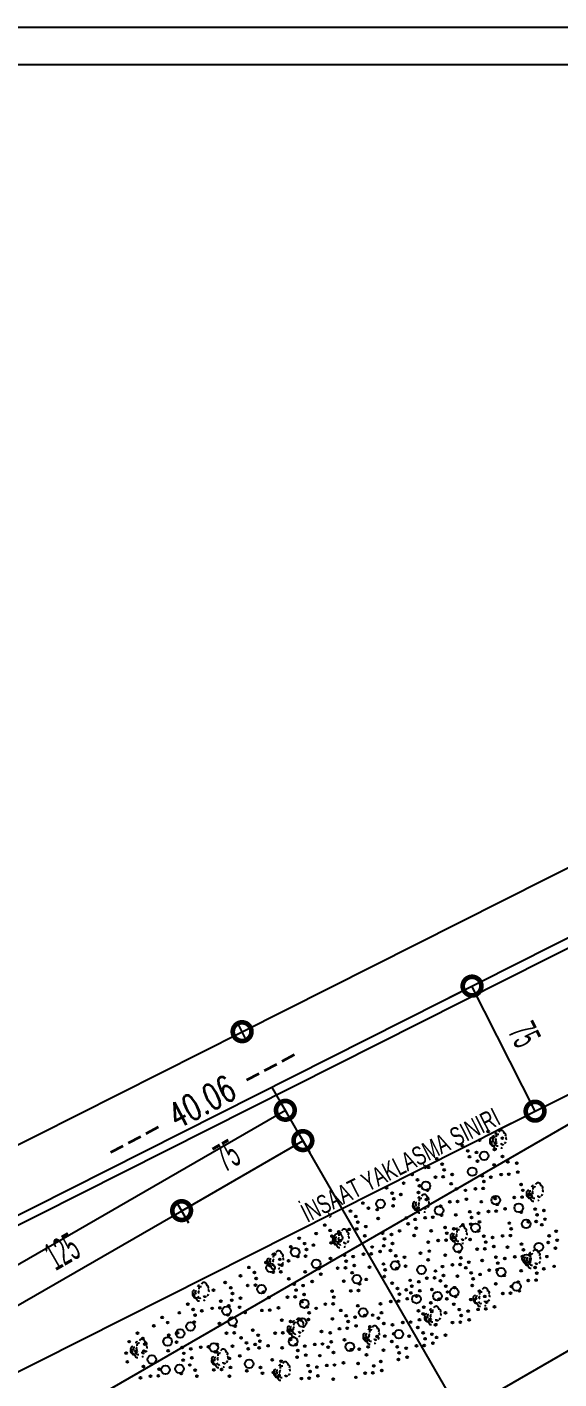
# Model space of a CAD drawing. Extents: x 3907.4 to 3911.57, y -3054.42 to -3053.7.
# Drawn here: x 3907.5196 to 3907.5765, y -3053.8443 to -3053.6995 of the extents above; entities that cross this region are included whole.
import ezdxf

# ---------------------------------------------------------------- set-up
doc = ezdxf.new("R2010")
doc.units = 0
doc.header["$LTSCALE"] = 2
doc.header["$MEASUREMENT"] = 0
doc.linetypes.add('ACAD_ISO03W100', pattern=[30, 12, -18])
doc.layers.get('0').update_dxf_attribs({"linetype": 'CONTINUOUS'})
for name, color, linetype in [('ARAZİ', 7, 'CONTINUOUS'), ('AĞAÇ', 9, 'CONTINUOUS'), ('OLÇÜ', 6, 'CONTINUOUS'), ('TERTUVAR', 2, 'CONTINUOUS'), ('TEXT', 11, 'CONTINUOUS'), ('YAKLASMA', 6, 'CONTINUOUS'), ('ÖLÇÜ İZİ', 9, 'CONTINUOUS')]:
    doc.layers.add(name, color=color, linetype=linetype)
doc.styles.add('KAPı-PEN', font='simplex.shx', dxfattribs={"width": 0.7, "height": 10})
doc.styles.add('MAHAL', font='stylu.ttf', dxfattribs={"width": 0.7, "height": 20})
doc.styles.add('ÖLÇÜ', font='stylu.ttf', dxfattribs={"width": 0.5})

msp = doc.modelspace()

# ---------------------------------------------------------------- linework, layer by layer
at = {"color": 0, "linetype": 'ByBlock', "const_width": 0.002}
for points in [[(3907.56734, -3053.80244, 1), (3907.56711, -3053.80199, 1)], [(3907.54237, -3053.80721, 1), (3907.54282, -3053.80698, 1)], [(3907.54282, -3053.80698, 1), (3907.54237, -3053.80721, 1)], [(3907.54701, -3053.81564, 1), (3907.54744, -3053.81539, 1)], [(3907.57386, -3053.81539, 1), (3907.57409, -3053.81583, 1)], [(3907.54889, -3053.81889, 1), (3907.54932, -3053.81864, 1)], [(3907.53633, -3053.82614, 1), (3907.5359, -3053.82639, 1)], [(3907.5359, -3053.82639, 1), (3907.53633, -3053.82614, 1)]]:
    msp.add_lwpolyline(points, format="xyb", close=True, dxfattribs=at)
at = {"layer": 'ARAZİ', "color": 7}
msp.add_line((3907.45769, -3053.85742), (3907.63657, -3053.76726), dxfattribs=at)
at = {"layer": 'ARAZİ'}
msp.add_line((3907.63618, -3053.76858), (3907.45908, -3053.85784), dxfattribs=at)
at = {"layer": 'AĞAÇ'}
for centre, radius in [((3907.56895, -3053.8178), 0.0001), ((3907.56618, -3053.8193), 0.0001), ((3907.56804, -3053.81871), 0.0001), ((3907.56953, -3053.81836), 0.0001), ((3907.56973, -3053.81899), 0.0001), ((3907.57047, -3053.81851), 0.0001), ((3907.56345, -3053.82072), 0.0001), ((3907.56676, -3053.81987), 0.0001), ((3907.56696, -3053.82049), 0.0001), ((3907.5677, -3053.82002), 0.0001), ((3907.56853, -3053.8204), 0.000464), ((3907.56964, -3053.81971), 0.0001), ((3907.57048, -3053.82046), 0.0001), ((3907.56255, -3053.82163), 0.0001), ((3907.56403, -3053.82128), 0.0001), ((3907.56423, -3053.82191), 0.0001), ((3907.56725, -3053.82209), 0.000464), ((3907.56782, -3053.82097), 0.0001), ((3907.56958, -3053.82137), 0.0001), ((3907.57106, -3053.82103), 0.0001), ((3907.57201, -3053.82118), 0.0001), ((3907.57212, -3053.82213), 0.0001), ((3907.5599, -3053.82332), 0.0001), ((3907.5608, -3053.82241), 0.0001), ((3907.56138, -3053.82297), 0.0001), ((3907.56158, -3053.8236), 0.0001), ((3907.56229, -3053.82362), 0.000464), ((3907.56331, -3053.82267), 0.0001), ((3907.56414, -3053.82263), 0.0001), ((3907.56499, -3053.82338), 0.0001), ((3907.56509, -3053.82239), 0.0001), ((3907.5683, -3053.82253), 0.0001), ((3907.5685, -3053.82315), 0.0001), ((3907.56924, -3053.82268), 0.0001), ((3907.57034, -3053.82241), 0.0001), ((3907.57117, -3053.82237), 0.0001), ((3907.57247, -3053.82346), 0.0001), ((3907.55742, -3053.82553), 0.000464), ((3907.55807, -3053.82382), 0.0001), ((3907.55866, -3053.82439), 0.0001), ((3907.55885, -3053.82501), 0.0001), ((3907.5596, -3053.82454), 0.0001), ((3907.56149, -3053.82432), 0.0001), ((3907.56234, -3053.82507), 0.0001), ((3907.56244, -3053.82407), 0.0001), ((3907.56557, -3053.82394), 0.0001), ((3907.56651, -3053.82409), 0.0001), ((3907.56662, -3053.82505), 0.0001), ((3907.56758, -3053.82392), 0.0001), ((3907.56841, -3053.82388), 0.0001), ((3907.56976, -3053.82515), 0.000464), ((3907.56971, -3053.82496), 0.0001), ((3907.57175, -3053.82485), 0.0001), ((3907.57258, -3053.82481), 0.0001), ((3907.57267, -3053.82409), 0.0001), ((3907.57352, -3053.82457), 0.0001), ((3907.5542, -3053.82631), 0.0001), ((3907.55554, -3053.82545), 0.0001), ((3907.55612, -3053.82601), 0.0001), ((3907.55706, -3053.82616), 0.0001), ((3907.55876, -3053.82574), 0.0001), ((3907.56144, -3053.82598), 0.0001), ((3907.56369, -3053.82625), 0.000464), ((3907.56386, -3053.82578), 0.0001), ((3907.56485, -3053.82533), 0.0001), ((3907.56568, -3053.82529), 0.0001), ((3907.56698, -3053.82638), 0.0001), ((3907.56792, -3053.82653), 0.0001), ((3907.56822, -3053.82531), 0.0001), ((3907.56898, -3053.82635), 0.0001), ((3907.56981, -3053.82631), 0.0001), ((3907.56991, -3053.82559), 0.0001), ((3907.57076, -3053.82607), 0.0001), ((3907.57222, -3053.82595), 0.000464), ((3907.5725, -3053.82643), 0.0001), ((3907.57399, -3053.82609), 0.0001), ((3907.57493, -3053.82624), 0.0001), ((3907.55144, -3053.82781), 0.0001), ((3907.55478, -3053.82688), 0.0001), ((3907.55498, -3053.8275), 0.0001), ((3907.55584, -3053.82798), 0.0001), ((3907.55717, -3053.82711), 0.0001), ((3907.56019, -3053.82705), 0.0001), ((3907.56039, -3053.82767), 0.0001), ((3907.56113, -3053.8272), 0.0001), ((3907.5622, -3053.82702), 0.0001), ((3907.56303, -3053.82698), 0.0001), ((3907.56397, -3053.82674), 0.0001), ((3907.56433, -3053.82807), 0.0001), ((3907.56549, -3053.82673), 0.0001), ((3907.56625, -3053.82777), 0.0001), ((3907.56709, -3053.82773), 0.0001), ((3907.56718, -3053.82701), 0.0001), ((3907.56759, -3053.82809), 0.000464), ((3907.56803, -3053.82748), 0.0001), ((3907.57122, -3053.82759), 0.0001), ((3907.57302, -3053.82769), 0.000464), ((3907.57326, -3053.82747), 0.0001), ((3907.57409, -3053.82743), 0.0001), ((3907.57419, -3053.82671), 0.0001), ((3907.5747, -3053.82777), 0.0001), ((3907.57504, -3053.82719), 0.0001), ((3907.54871, -3053.82923), 0.0001), ((3907.55053, -3053.82873), 0.0001), ((3907.55202, -3053.82838), 0.0001), ((3907.55222, -3053.829), 0.0001), ((3907.55289, -3053.82917), 0.000464), ((3907.55296, -3053.82853), 0.0001), ((3907.55307, -3053.82948), 0.0001), ((3907.55406, -3053.82827), 0.0001), ((3907.55489, -3053.82823), 0.0001), ((3907.55574, -3053.82897), 0.0001), ((3907.55765, -3053.82867), 0.0001), ((3907.55785, -3053.8293), 0.0001), ((3907.5586, -3053.82882), 0.0001), ((3907.55947, -3053.82844), 0.0001), ((3907.56102, -3053.82892), 0.0001), ((3907.56124, -3053.82815), 0.0001), ((3907.56284, -3053.82842), 0.0001), ((3907.5636, -3053.82946), 0.0001), ((3907.56444, -3053.82942), 0.0001), ((3907.56453, -3053.82869), 0.0001), ((3907.56527, -3053.82822), 0.0001), ((3907.56538, -3053.82917), 0.0001), ((3907.56701, -3053.82935), 0.0001), ((3907.56791, -3053.82844), 0.0001), ((3907.56849, -3053.829), 0.0001), ((3907.56943, -3053.82915), 0.0001), ((3907.5705, -3053.82898), 0.0001), ((3907.57133, -3053.82894), 0.0001), ((3907.57142, -3053.82821), 0.0001), ((3907.57548, -3053.82896), 0.0001), ((3907.57623, -3053.82848), 0.0001), ((3907.57634, -3053.82944), 0.0001), ((3907.54606, -3053.83092), 0.0001), ((3907.5478, -3053.83015), 0.0001), ((3907.54828, -3053.8307), 0.000464), ((3907.54929, -3053.8298), 0.0001), ((3907.54949, -3053.83042), 0.0001), ((3907.55023, -3053.82995), 0.0001), ((3907.55213, -3053.82973), 0.0001), ((3907.5556, -3053.83093), 0.0001), ((3907.55643, -3053.83089), 0.0001), ((3907.55652, -3053.83016), 0.0001), ((3907.55737, -3053.83064), 0.0001), ((3907.55776, -3053.83002), 0.0001), ((3907.55848, -3053.83054), 0.0001), ((3907.55871, -3053.82978), 0.0001), ((3907.56171, -3053.83083), 0.0001), ((3907.56254, -3053.82964), 0.0001), ((3907.56265, -3053.83059), 0.0001), ((3907.5657, -3053.83024), 0.000464), ((3907.56584, -3053.83069), 0.0001), ((3907.56777, -3053.83039), 0.0001), ((3907.5686, -3053.83035), 0.0001), ((3907.56869, -3053.82963), 0.0001), ((3907.56955, -3053.83011), 0.0001), ((3907.57103, -3053.83018), 0.0001), ((3907.57252, -3053.82984), 0.0001), ((3907.57272, -3053.83046), 0.0001), ((3907.57437, -3053.83016), 0.000464), ((3907.57539, -3053.82968), 0.0001), ((3907.57615, -3053.83028), 0.0001), ((3907.54333, -3053.83234), 0.0001), ((3907.54515, -3053.83183), 0.0001), ((3907.54563, -3053.83238), 0.000464), ((3907.54664, -3053.83148), 0.0001), ((3907.54684, -3053.83211), 0.0001), ((3907.54758, -3053.83164), 0.0001), ((3907.54857, -3053.83118), 0.0001), ((3907.5494, -3053.83114), 0.0001), ((3907.55054, -3053.83197), 0.000464), ((3907.55083, -3053.83246), 0.0001), ((3907.55207, -3053.83139), 0.0001), ((3907.55283, -3053.83243), 0.0001), ((3907.55355, -3053.83104), 0.0001), ((3907.55366, -3053.83239), 0.0001), ((3907.55375, -3053.83167), 0.0001), ((3907.5545, -3053.83119), 0.0001), ((3907.55461, -3053.83214), 0.0001), ((3907.55624, -3053.83232), 0.0001), ((3907.55773, -3053.83198), 0.0001), ((3907.55898, -3053.83214), 0.000464), ((3907.55906, -3053.83111), 0.0001), ((3907.55917, -3053.83246), 0.0001), ((3907.55926, -3053.83173), 0.0001), ((3907.56, -3053.83126), 0.0001), ((3907.56011, -3053.83221), 0.0001), ((3907.56182, -3053.8326), 0.000464), ((3907.56253, -3053.83154), 0.0001), ((3907.56405, -3053.83226), 0.0001), ((3907.56436, -3053.83104), 0.0001), ((3907.56512, -3053.83208), 0.0001), ((3907.56595, -3053.83204), 0.0001), ((3907.56604, -3053.83132), 0.0001), ((3907.56656, -3053.83238), 0.0001), ((3907.56689, -3053.8318), 0.0001), ((3907.56831, -3053.8316), 0.0001), ((3907.56979, -3053.83125), 0.0001), ((3907.56999, -3053.83188), 0.0001), ((3907.57073, -3053.8314), 0.0001), ((3907.5718, -3053.83122), 0.0001), ((3907.57263, -3053.83118), 0.0001), ((3907.57307, -3053.83143), 0.000464), ((3907.57339, -3053.83178), 0.0001), ((3907.57397, -3053.83235), 0.0001), ((3907.57525, -3053.83119), 0.0001), ((3907.57601, -3053.83223), 0.0001), ((3907.54243, -3053.83325), 0.0001), ((3907.54391, -3053.8329), 0.0001), ((3907.54411, -3053.83353), 0.0001), ((3907.54592, -3053.83287), 0.0001), ((3907.54675, -3053.83283), 0.0001), ((3907.54759, -3053.83358), 0.0001), ((3907.54934, -3053.83281), 0.0001), ((3907.5501, -3053.83385), 0.0001), ((3907.55102, -3053.83308), 0.0001), ((3907.55348, -3053.83383), 0.0001), ((3907.55438, -3053.83291), 0.0001), ((3907.55488, -3053.83361), 0.000464), ((3907.5559, -3053.83363), 0.0001), ((3907.55783, -3053.83332), 0.0001), ((3907.55792, -3053.8326), 0.0001), ((3907.56058, -3053.83373), 0.0001), ((3907.56152, -3053.83388), 0.0001), ((3907.56239, -3053.8335), 0.0001), ((3907.56322, -3053.83346), 0.0001), ((3907.56331, -3053.83273), 0.0001), ((3907.56383, -3053.83379), 0.0001), ((3907.56417, -3053.83321), 0.0001), ((3907.56565, -3053.83329), 0.0001), ((3907.56714, -3053.83294), 0.0001), ((3907.56734, -3053.83357), 0.0001), ((3907.56808, -3053.83309), 0.0001), ((3907.56907, -3053.83264), 0.0001), ((3907.5699, -3053.8326), 0.0001), ((3907.57034, -3053.83285), 0.000464), ((3907.57066, -3053.8332), 0.0001), ((3907.57218, -3053.83391), 0.0001), ((3907.57248, -3053.8327), 0.0001), ((3907.57325, -3053.83374), 0.0001), ((3907.57408, -3053.8337), 0.0001), ((3907.57417, -3053.83297), 0.0001), ((3907.57491, -3053.8325), 0.0001), ((3907.53953, -3053.83478), 0.0001), ((3907.54079, -3053.83396), 0.0001), ((3907.54137, -3053.83452), 0.0001), ((3907.54157, -3053.83515), 0.0001), ((3907.54319, -3053.83429), 0.0001), ((3907.54402, -3053.83425), 0.0001), ((3907.54468, -3053.83468), 0.000464), ((3907.54487, -3053.835), 0.0001), ((3907.54817, -3053.83415), 0.0001), ((3907.54837, -3053.83477), 0.0001), ((3907.54912, -3053.8343), 0.0001), ((3907.54923, -3053.83525), 0.0001), ((3907.55223, -3053.83489), 0.0001), ((3907.55424, -3053.83487), 0.0001), ((3907.55507, -3053.83482), 0.0001), ((3907.55516, -3053.8341), 0.0001), ((3907.55866, -3053.83403), 0.0001), ((3907.55924, -3053.8346), 0.0001), ((3907.55944, -3053.83522), 0.0001), ((3907.56018, -3053.83475), 0.0001), ((3907.56068, -3053.83508), 0.0001), ((3907.56078, -3053.83436), 0.0001), ((3907.56126, -3053.83573), 0.000464), ((3907.56163, -3053.83484), 0.0001), ((3907.56293, -3053.83471), 0.0001), ((3907.56351, -3053.83543), 0.000464), ((3907.56441, -3053.83436), 0.0001), ((3907.56461, -3053.83498), 0.0001), ((3907.56532, -3053.83501), 0.000464), ((3907.56535, -3053.83451), 0.0001), ((3907.56725, -3053.83429), 0.0001), ((3907.56801, -3053.83489), 0.0001), ((3907.56976, -3053.83411), 0.0001), ((3907.57052, -3053.83515), 0.0001), ((3907.57135, -3053.83511), 0.0001), ((3907.57144, -3053.83439), 0.0001), ((3907.57199, -3053.83439), 0.000464), ((3907.57229, -3053.83487), 0.0001), ((3907.53677, -3053.83628), 0.0001), ((3907.53939, -3053.83673), 0.0001), ((3907.54022, -3053.83669), 0.0001), ((3907.54031, -3053.83597), 0.0001), ((3907.54093, -3053.83699), 0.000464), ((3907.54117, -3053.83645), 0.0001), ((3907.54148, -3053.83587), 0.0001), ((3907.54233, -3053.83662), 0.0001), ((3907.54243, -3053.83563), 0.0001), ((3907.54545, -3053.83556), 0.0001), ((3907.5465, -3053.83667), 0.0001), ((3907.54745, -3053.83553), 0.0001), ((3907.54828, -3053.83549), 0.0001), ((3907.54926, -3053.83623), 0.000464), ((3907.549, -3053.83602), 0.0001), ((3907.54958, -3053.83658), 0.0001), ((3907.55052, -3053.83673), 0.0001), ((3907.55151, -3053.83628), 0.0001), ((3907.55234, -3053.83624), 0.0001), ((3907.55243, -3053.83552), 0.0001), ((3907.55499, -3053.83645), 0.0001), ((3907.55557, -3053.83717), 0.000464), ((3907.55742, -3053.83625), 0.0001), ((3907.55852, -3053.83599), 0.0001), ((3907.55935, -3053.83595), 0.0001), ((3907.56029, -3053.8357), 0.0001), ((3907.56129, -3053.83542), 0.0001), ((3907.56207, -3053.83661), 0.0001), ((3907.56282, -3053.83613), 0.0001), ((3907.56369, -3053.83575), 0.0001), ((3907.56452, -3053.83571), 0.0001), ((3907.56528, -3053.8363), 0.0001), ((3907.56546, -3053.83546), 0.0001), ((3907.5671, -3053.8358), 0.0001), ((3907.56859, -3053.83545), 0.0001), ((3907.5687, -3053.8368), 0.0001), ((3907.56879, -3053.83608), 0.0001), ((3907.56964, -3053.83656), 0.0001), ((3907.53404, -3053.8377), 0.0001), ((3907.53587, -3053.8372), 0.0001), ((3907.53735, -3053.83685), 0.0001), ((3907.53746, -3053.8382), 0.0001), ((3907.53755, -3053.83747), 0.0001), ((3907.53829, -3053.837), 0.0001), ((3907.54107, -3053.83744), 0.0001), ((3907.54157, -3053.83814), 0.000464), ((3907.54291, -3053.83719), 0.0001), ((3907.54472, -3053.83695), 0.0001), ((3907.54555, -3053.83691), 0.0001), ((3907.54685, -3053.838), 0.0001), ((3907.54779, -3053.83815), 0.0001), ((3907.54902, -3053.83824), 0.000464), ((3907.54886, -3053.83797), 0.0001), ((3907.54969, -3053.83793), 0.0001), ((3907.54978, -3053.83721), 0.0001), ((3907.55226, -3053.83787), 0.0001), ((3907.55317, -3053.83695), 0.0001), ((3907.55375, -3053.83752), 0.0001), ((3907.55395, -3053.83814), 0.0001), ((3907.55469, -3053.83767), 0.0001), ((3907.55575, -3053.83749), 0.0001), ((3907.55658, -3053.83745), 0.0001), ((3907.55719, -3053.83778), 0.0001), ((3907.55753, -3053.8372), 0.0001), ((3907.55982, -3053.83824), 0.0001), ((3907.56065, -3053.8382), 0.0001), ((3907.56148, -3053.837), 0.0001), ((3907.56159, -3053.83795), 0.0001), ((3907.56198, -3053.83733), 0.0001), ((3907.56274, -3053.83793), 0.0001), ((3907.56293, -3053.83708), 0.0001), ((3907.56438, -3053.83722), 0.0001), ((3907.56514, -3053.83826), 0.0001), ((3907.56586, -3053.83687), 0.0001), ((3907.56597, -3053.83822), 0.0001), ((3907.56606, -3053.83749), 0.0001), ((3907.5668, -3053.83702), 0.0001), ((3907.56691, -3053.83797), 0.0001), ((3907.56787, -3053.83684), 0.0001), ((3907.53139, -3053.83939), 0.0001), ((3907.53314, -3053.83861), 0.0001), ((3907.53462, -3053.83826), 0.0001), ((3907.53473, -3053.83961), 0.0001), ((3907.53596, -3053.83943), 0.000464), ((3907.53567, -3053.83937), 0.0001), ((3907.53706, -3053.83867), 0.000464), ((3907.54017, -3053.83836), 0.0001), ((3907.54093, -3053.8394), 0.0001), ((3907.54176, -3053.83935), 0.0001), ((3907.54185, -3053.83863), 0.0001), ((3907.54373, -3053.83906), 0.0001), ((3907.54432, -3053.83962), 0.0001), ((3907.54613, -3053.83939), 0.0001), ((3907.54696, -3053.83935), 0.0001), ((3907.54791, -3053.8391), 0.0001), ((3907.5511, -3053.83921), 0.0001), ((3907.55204, -3053.83936), 0.0001), ((3907.55302, -3053.83891), 0.0001), ((3907.55386, -3053.83887), 0.0001), ((3907.5548, -3053.83862), 0.0001), ((3907.55629, -3053.8387), 0.0001), ((3907.55777, -3053.83835), 0.0001), ((3907.55788, -3053.8397), 0.0001), ((3907.55871, -3053.8385), 0.0001), ((3907.55883, -3053.83945), 0.0001), ((3907.55938, -3053.83949), 0.000464), ((3907.5605, -3053.83971), 0.0001), ((3907.56141, -3053.83879), 0.0001), ((3907.56199, -3053.83936), 0.0001), ((3907.56293, -3053.83951), 0.0001), ((3907.56332, -3053.83849), 0.0001), ((3907.56438, -3053.8396), 0.0001), ((3907.53049, -3053.8403), 0.0001), ((3907.53197, -3053.83995), 0.0001), ((3907.53217, -3053.84058), 0.0001), ((3907.53462, -3053.84027), 0.000464), ((3907.53558, -3053.84036), 0.0001), ((3907.53616, -3053.84093), 0.0001), ((3907.5371, -3053.84108), 0.0001), ((3907.53816, -3053.8409), 0.0001), ((3907.53899, -3053.84086), 0.0001), ((3907.53957, -3053.84093), 0.000464), ((3907.53994, -3053.84061), 0.0001), ((3907.54157, -3053.84079), 0.0001), ((3907.54248, -3053.83988), 0.0001), ((3907.54306, -3053.84044), 0.0001), ((3907.54326, -3053.84107), 0.0001), ((3907.544, -3053.84059), 0.0001), ((3907.54442, -3053.84097), 0.0001), ((3907.54451, -3053.84025), 0.0001), ((3907.54537, -3053.84073), 0.0001), ((3907.54688, -3053.84097), 0.0001), ((3907.54805, -3053.84027), 0.000464), ((3907.54779, -3053.84006), 0.0001), ((3907.54837, -3053.84062), 0.0001), ((3907.54931, -3053.84077), 0.0001), ((3907.55037, -3053.84059), 0.0001), ((3907.5512, -3053.84055), 0.0001), ((3907.55181, -3053.84089), 0.0001), ((3907.55215, -3053.84031), 0.0001), ((3907.55356, -3053.84011), 0.0001), ((3907.55414, -3053.84084), 0.000464), ((3907.55432, -3053.84115), 0.0001), ((3907.55515, -3053.84111), 0.0001), ((3907.55599, -3053.83992), 0.0001), ((3907.5561, -3053.84087), 0.0001), ((3907.55705, -3053.83974), 0.0001), ((3907.55864, -3053.84029), 0.0001), ((3907.55922, -3053.84086), 0.0001), ((3907.56016, -3053.84101), 0.0001), ((3907.56127, -3053.84075), 0.0001), ((3907.5621, -3053.84071), 0.0001), ((3907.56219, -3053.83998), 0.0001), ((3907.56304, -3053.84046), 0.0001), ((3907.56343, -3053.83984), 0.0001), ((3907.53018, -3053.84152), 0.0001), ((3907.5303, -3053.84247), 0.0001), ((3907.53125, -3053.84134), 0.0001), ((3907.53208, -3053.8413), 0.0001), ((3907.53292, -3053.84221), 0.000464), ((3907.53467, -3053.84127), 0.0001), ((3907.53627, -3053.84227), 0.0001), ((3907.53636, -3053.84155), 0.0001), ((3907.53721, -3053.84203), 0.0001), ((3907.53971, -3053.84138), 0.0001), ((3907.54123, -3053.84209), 0.0001), ((3907.54234, -3053.84183), 0.0001), ((3907.54334, -3053.84267), 0.000464), ((3907.54583, -3053.84225), 0.0001), ((3907.54677, -3053.8424), 0.0001), ((3907.54848, -3053.84197), 0.0001), ((3907.54857, -3053.84125), 0.0001), ((3907.54942, -3053.84173), 0.0001), ((3907.55091, -3053.8418), 0.0001), ((3907.55239, -3053.84145), 0.0001), ((3907.55345, -3053.84256), 0.0001), ((3907.55591, -3053.84171), 0.0001), ((3907.55744, -3053.84243), 0.0001), ((3907.55774, -3053.84121), 0.0001), ((3907.55933, -3053.84221), 0.0001), ((3907.55942, -3053.84149), 0.0001), ((3907.56028, -3053.84196), 0.0001), ((3907.53202, -3053.84296), 0.0001), ((3907.53278, -3053.844), 0.0001), ((3907.53362, -3053.84396), 0.0001), ((3907.53371, -3053.84324), 0.0001), ((3907.53439, -3053.84332), 0.000464), ((3907.53588, -3053.84321), 0.000464), ((3907.53608, -3053.84371), 0.0001), ((3907.53698, -3053.8428), 0.0001), ((3907.53756, -3053.84336), 0.0001), ((3907.53776, -3053.84399), 0.0001), ((3907.53957, -3053.84333), 0.0001), ((3907.5404, -3053.84329), 0.0001), ((3907.54123, -3053.844), 0.0001), ((3907.54135, -3053.84305), 0.0001), ((3907.54309, -3053.84342), 0.0001), ((3907.54457, -3053.84307), 0.0001), ((3907.54477, -3053.84369), 0.0001), ((3907.54594, -3053.84359), 0.0001), ((3907.54655, -3053.84393), 0.0001), ((3907.54967, -3053.84287), 0.0001), ((3907.54987, -3053.8435), 0.0001), ((3907.55061, -3053.84302), 0.0001), ((3907.55072, -3053.84397), 0.0001), ((3907.55167, -3053.84284), 0.0001), ((3907.5525, -3053.8428), 0.0001), ((3907.55501, -3053.84263), 0.0001), ((3907.55577, -3053.84367), 0.0001), ((3907.5566, -3053.84363), 0.0001), ((3907.55669, -3053.8429), 0.0001), ((3907.55755, -3053.84338), 0.0001), ((3907.53172, -3053.84418), 0.0001), ((3907.54894, -3053.84426), 0.0001), ((3907.54977, -3053.84422), 0.0001), ((3907.55236, -3053.84431), 0.0001), ((3907.55479, -3053.84412), 0.0001)]:
    msp.add_circle(centre, radius, dxfattribs=at)
for centre, radius, start, end in [((3907.57037, -3053.81798), 0.000309, 12.5968, 155.2208), ((3907.56942, -3053.81893), 0.000305, 161.5745, 232.666), ((3907.56935, -3053.8187), 0.000221, 86.8289, 238.3024), ((3907.56949, -3053.81906), 0.000268, 127.9203, 269.6261), ((3907.56949, -3053.81907), 0.000195, 131.6182, 262.6223), ((3907.56953, -3053.8187), 0.000131, 67.7316, 284.8703), ((3907.56986, -3053.81932), 0.000317, 161.7682, 275.3383), ((3907.56981, -3053.81811), 0.000139, 64.7293, 181.9435), ((3907.56995, -3053.81908), 0.000253, 187.0109, 287.4331), ((3907.56989, -3053.81871), 0.000154, 109.7024, 242.4562), ((3907.57, -3053.81831), 0.000211, 66.6674, 198.2531), ((3907.57047, -3053.81906), 0.000146, 171.9494, 344.6692), ((3907.57066, -3053.81816), 0.000198, 315.0361, 110.8049), ((3907.57067, -3053.81889), 0.000181, 280.8691, 0.9128), ((3907.57072, -3053.81858), 0.000185, 332.9243, 60.2808), ((3907.57041, -3053.81943), 0.000123, 225.9178, 318.6951), ((3907.57375, -3053.82373), 0.000139, 64.7293, 181.9435), ((3907.5743, -3053.82359), 0.000309, 12.5968, 155.2208), ((3907.5746, -3053.82377), 0.000198, 315.0361, 110.8049), ((3907.56156, -3053.82497), 0.000139, 64.7293, 181.9435), ((3907.56175, -3053.82517), 0.000211, 66.6674, 198.2531), ((3907.56211, -3053.82483), 0.000309, 12.5968, 155.2208), ((3907.56241, -3053.82501), 0.000198, 315.0361, 110.8049), ((3907.57335, -3053.82454), 0.000305, 161.5745, 232.666), ((3907.57328, -3053.82431), 0.000221, 86.8289, 238.3024), ((3907.57342, -3053.82467), 0.000268, 127.9203, 269.6261), ((3907.57343, -3053.82468), 0.000195, 131.6182, 262.6223), ((3907.57346, -3053.82431), 0.000131, 67.7316, 284.8703), ((3907.5738, -3053.82493), 0.000317, 161.7682, 275.3383), ((3907.57388, -3053.82469), 0.000253, 187.0109, 287.4331), ((3907.57383, -3053.82432), 0.000154, 109.7024, 242.4562), ((3907.57394, -3053.82393), 0.000211, 66.6674, 198.2531), ((3907.5744, -3053.82467), 0.000146, 171.9494, 344.6692), ((3907.57434, -3053.82504), 0.000123, 225.9178, 318.6951), ((3907.5746, -3053.82451), 0.000181, 280.8691, 0.9128), ((3907.57465, -3053.82419), 0.000185, 332.9243, 60.2808), ((3907.56116, -3053.82578), 0.000305, 161.5745, 232.666), ((3907.56109, -3053.82555), 0.000221, 86.8289, 238.3024), ((3907.56123, -3053.82592), 0.000268, 127.9203, 269.6261), ((3907.56124, -3053.82592), 0.000195, 131.6182, 262.6223), ((3907.56127, -3053.82555), 0.000131, 67.7316, 284.8703), ((3907.56161, -3053.82618), 0.000317, 161.7682, 275.3383), ((3907.5617, -3053.82593), 0.000253, 187.0109, 287.4331), ((3907.56164, -3053.82557), 0.000154, 109.7024, 242.4562), ((3907.56221, -3053.82591), 0.000146, 171.9494, 344.6692), ((3907.56215, -3053.82628), 0.000123, 225.9178, 318.6951), ((3907.56242, -3053.82575), 0.000181, 280.8691, 0.9128), ((3907.56246, -3053.82544), 0.000185, 332.9243, 60.2808), ((3907.56616, -3053.8282), 0.000309, 12.5968, 155.2208), ((3907.55258, -3053.82951), 0.000305, 161.5745, 232.666), ((3907.55251, -3053.82928), 0.000221, 86.8289, 238.3024), ((3907.55265, -3053.82964), 0.000268, 127.9203, 269.6261), ((3907.55268, -3053.82928), 0.000131, 67.7316, 284.8703), ((3907.55297, -3053.8287), 0.000139, 64.7293, 181.9435), ((3907.55305, -3053.82929), 0.000154, 109.7024, 242.4562), ((3907.55316, -3053.8289), 0.000211, 66.6674, 198.2531), ((3907.55353, -3053.82856), 0.000309, 12.5968, 155.2208), ((3907.55382, -3053.82874), 0.000198, 315.0361, 110.8049), ((3907.55383, -3053.82948), 0.000181, 280.8691, 0.9128), ((3907.55388, -3053.82917), 0.000185, 332.9243, 60.2808), ((3907.56521, -3053.82915), 0.000305, 161.5745, 232.666), ((3907.56514, -3053.82892), 0.000221, 86.8289, 238.3024), ((3907.56528, -3053.82928), 0.000268, 127.9203, 269.6261), ((3907.56528, -3053.82929), 0.000195, 131.6182, 262.6223), ((3907.56531, -3053.82892), 0.000131, 67.7316, 284.8703), ((3907.56565, -3053.82954), 0.000317, 161.7682, 275.3383), ((3907.5656, -3053.82833), 0.000139, 64.7293, 181.9435), ((3907.56574, -3053.8293), 0.000253, 187.0109, 287.4331), ((3907.56568, -3053.82893), 0.000154, 109.7024, 242.4562), ((3907.56579, -3053.82853), 0.000211, 66.6674, 198.2531), ((3907.56625, -3053.82928), 0.000146, 171.9494, 344.6692), ((3907.56645, -3053.82838), 0.000198, 315.0361, 110.8049), ((3907.56646, -3053.82911), 0.000181, 280.8691, 0.9128), ((3907.56651, -3053.8288), 0.000185, 332.9243, 60.2808), ((3907.54595, -3053.83102), 0.000139, 64.7293, 181.9435), ((3907.5465, -3053.83088), 0.000309, 12.5968, 155.2208), ((3907.5468, -3053.83106), 0.000198, 315.0361, 110.8049), ((3907.55265, -3053.82965), 0.000195, 131.6182, 262.6223), ((3907.55302, -3053.8299), 0.000317, 161.7682, 275.3383), ((3907.55311, -3053.82966), 0.000253, 187.0109, 287.4331), ((3907.55362, -3053.82964), 0.000146, 171.9494, 344.6692), ((3907.55357, -3053.83001), 0.000123, 225.9178, 318.6951), ((3907.5662, -3053.82965), 0.000123, 225.9178, 318.6951), ((3907.57348, -3053.83091), 0.000139, 64.7293, 181.9435), ((3907.57366, -3053.83111), 0.000211, 66.6674, 198.2531), ((3907.57403, -3053.83077), 0.000309, 12.5968, 155.2208), ((3907.57432, -3053.83095), 0.000198, 315.0361, 110.8049), ((3907.54555, -3053.83183), 0.000305, 161.5745, 232.666), ((3907.54548, -3053.8316), 0.000221, 86.8289, 238.3024), ((3907.54562, -3053.83196), 0.000268, 127.9203, 269.6261), ((3907.54563, -3053.83197), 0.000195, 131.6182, 262.6223), ((3907.54566, -3053.8316), 0.000131, 67.7316, 284.8703), ((3907.546, -3053.83222), 0.000317, 161.7682, 275.3383), ((3907.54609, -3053.83198), 0.000253, 187.0109, 287.4331), ((3907.54603, -3053.83161), 0.000154, 109.7024, 242.4562), ((3907.54614, -3053.83122), 0.000211, 66.6674, 198.2531), ((3907.5466, -3053.83196), 0.000146, 171.9494, 344.6692), ((3907.54681, -3053.8318), 0.000181, 280.8691, 0.9128), ((3907.54685, -3053.83148), 0.000185, 332.9243, 60.2808), ((3907.57308, -3053.83172), 0.000305, 161.5745, 232.666), ((3907.57301, -3053.83149), 0.000221, 86.8289, 238.3024), ((3907.57315, -3053.83185), 0.000268, 127.9203, 269.6261), ((3907.57315, -3053.83186), 0.000195, 131.6182, 262.6223), ((3907.57319, -3053.83149), 0.000131, 67.7316, 284.8703), ((3907.57352, -3053.83211), 0.000317, 161.7682, 275.3383), ((3907.57361, -3053.83187), 0.000253, 187.0109, 287.4331), ((3907.57355, -3053.8315), 0.000154, 109.7024, 242.4562), ((3907.57413, -3053.83185), 0.000146, 171.9494, 344.6692), ((3907.57407, -3053.83222), 0.000123, 225.9178, 318.6951), ((3907.57433, -3053.83169), 0.000181, 280.8691, 0.9128), ((3907.57438, -3053.83137), 0.000185, 332.9243, 60.2808), ((3907.54654, -3053.83233), 0.000123, 225.9178, 318.6951), ((3907.53757, -3053.83523), 0.000305, 161.5745, 232.666), ((3907.5375, -3053.835), 0.000221, 86.8289, 238.3024), ((3907.53764, -3053.83536), 0.000268, 127.9203, 269.6261), ((3907.53764, -3053.83537), 0.000195, 131.6182, 262.6223), ((3907.53767, -3053.835), 0.000131, 67.7316, 284.8703), ((3907.53796, -3053.83442), 0.000139, 64.7293, 181.9435), ((3907.53804, -3053.83501), 0.000154, 109.7024, 242.4562), ((3907.53815, -3053.83462), 0.000211, 66.6674, 198.2531), ((3907.53852, -3053.83428), 0.000309, 12.5968, 155.2208), ((3907.53881, -3053.83446), 0.000198, 315.0361, 110.8049), ((3907.53882, -3053.8352), 0.000181, 280.8691, 0.9128), ((3907.53887, -3053.83488), 0.000185, 332.9243, 60.2808), ((3907.56804, -3053.83499), 0.000139, 64.7293, 181.9435), ((3907.56823, -3053.83519), 0.000211, 66.6674, 198.2531), ((3907.5686, -3053.83485), 0.000309, 12.5968, 155.2208), ((3907.56889, -3053.83503), 0.000198, 315.0361, 110.8049), ((3907.53801, -3053.83562), 0.000317, 161.7682, 275.3383), ((3907.5381, -3053.83538), 0.000253, 187.0109, 287.4331), ((3907.53861, -3053.83536), 0.000146, 171.9494, 344.6692), ((3907.53856, -3053.83573), 0.000123, 225.9178, 318.6951), ((3907.56338, -3053.83682), 0.000309, 12.5968, 155.2208), ((3907.56765, -3053.8358), 0.000305, 161.5745, 232.666), ((3907.56757, -3053.83557), 0.000221, 86.8289, 238.3024), ((3907.56771, -3053.83593), 0.000268, 127.9203, 269.6261), ((3907.56772, -3053.83594), 0.000195, 131.6182, 262.6223), ((3907.56775, -3053.83557), 0.000131, 67.7316, 284.8703), ((3907.56809, -3053.8362), 0.000317, 161.7682, 275.3383), ((3907.56818, -3053.83595), 0.000253, 187.0109, 287.4331), ((3907.56812, -3053.83558), 0.000154, 109.7024, 242.4562), ((3907.56869, -3053.83593), 0.000146, 171.9494, 344.6692), ((3907.56864, -3053.8363), 0.000123, 225.9178, 318.6951), ((3907.5689, -3053.83577), 0.000181, 280.8691, 0.9128), ((3907.56894, -3053.83546), 0.000185, 332.9243, 60.2808), ((3907.54813, -3053.83826), 0.000139, 64.7293, 181.9435), ((3907.54869, -3053.83813), 0.000309, 12.5968, 155.2208), ((3907.54898, -3053.83831), 0.000198, 315.0361, 110.8049), ((3907.56243, -3053.83777), 0.000305, 161.5745, 232.666), ((3907.56236, -3053.83754), 0.000221, 86.8289, 238.3024), ((3907.5625, -3053.8379), 0.000268, 127.9203, 269.6261), ((3907.56251, -3053.83791), 0.000195, 131.6182, 262.6223), ((3907.56254, -3053.83754), 0.000131, 67.7316, 284.8703), ((3907.56287, -3053.83816), 0.000317, 161.7682, 275.3383), ((3907.56283, -3053.83696), 0.000139, 64.7293, 181.9435), ((3907.56296, -3053.83792), 0.000253, 187.0109, 287.4331), ((3907.56291, -3053.83755), 0.000154, 109.7024, 242.4562), ((3907.56302, -3053.83716), 0.000211, 66.6674, 198.2531), ((3907.56348, -3053.8379), 0.000146, 171.9494, 344.6692), ((3907.56368, -3053.837), 0.000198, 315.0361, 110.8049), ((3907.56368, -3053.83774), 0.000181, 280.8691, 0.9128), ((3907.56373, -3053.83743), 0.000185, 332.9243, 60.2808), ((3907.54773, -3053.83908), 0.000305, 161.5745, 232.666), ((3907.54766, -3053.83885), 0.000221, 86.8289, 238.3024), ((3907.5478, -3053.83921), 0.000268, 127.9203, 269.6261), ((3907.54781, -3053.83922), 0.000195, 131.6182, 262.6223), ((3907.54784, -3053.83885), 0.000131, 67.7316, 284.8703), ((3907.54818, -3053.83947), 0.000317, 161.7682, 275.3383), ((3907.54827, -3053.83923), 0.000253, 187.0109, 287.4331), ((3907.54821, -3053.83886), 0.000154, 109.7024, 242.4562), ((3907.54832, -3053.83846), 0.000211, 66.6674, 198.2531), ((3907.54878, -3053.83921), 0.000146, 171.9494, 344.6692), ((3907.54899, -3053.83904), 0.000181, 280.8691, 0.9128), ((3907.54903, -3053.83873), 0.000185, 332.9243, 60.2808), ((3907.55577, -3053.83963), 0.000221, 86.8289, 238.3024), ((3907.55595, -3053.83963), 0.000131, 67.7316, 284.8703), ((3907.55624, -3053.83905), 0.000139, 64.7293, 181.9435), ((3907.55632, -3053.83964), 0.000154, 109.7024, 242.4562), ((3907.55643, -3053.83925), 0.000211, 66.6674, 198.2531), ((3907.5568, -3053.83891), 0.000309, 12.5968, 155.2208), ((3907.55709, -3053.83909), 0.000198, 315.0361, 110.8049), ((3907.55714, -3053.83952), 0.000185, 332.9243, 60.2808), ((3907.56342, -3053.83827), 0.000123, 225.9178, 318.6951), ((3907.53087, -3053.84105), 0.000221, 86.8289, 238.3024), ((3907.53105, -3053.84105), 0.000131, 67.7316, 284.8703), ((3907.53134, -3053.84047), 0.000139, 64.7293, 181.9435), ((3907.53141, -3053.84106), 0.000154, 109.7024, 242.4562), ((3907.53152, -3053.84067), 0.000211, 66.6674, 198.2531), ((3907.53189, -3053.84033), 0.000309, 12.5968, 155.2208), ((3907.53218, -3053.84051), 0.000198, 315.0361, 110.8049), ((3907.53224, -3053.84093), 0.000185, 332.9243, 60.2808), ((3907.54872, -3053.83958), 0.000123, 225.9178, 318.6951), ((3907.55585, -3053.83986), 0.000305, 161.5745, 232.666), ((3907.55592, -3053.83999), 0.000268, 127.9203, 269.6261), ((3907.55592, -3053.84), 0.000195, 131.6182, 262.6223), ((3907.55629, -3053.84025), 0.000317, 161.7682, 275.3383), ((3907.55638, -3053.84001), 0.000253, 187.0109, 287.4331), ((3907.55689, -3053.83999), 0.000146, 171.9494, 344.6692), ((3907.55684, -3053.84036), 0.000123, 225.9178, 318.6951), ((3907.5571, -3053.83983), 0.000181, 280.8691, 0.9128), ((3907.53094, -3053.84128), 0.000305, 161.5745, 232.666), ((3907.53101, -3053.84141), 0.000268, 127.9203, 269.6261), ((3907.53101, -3053.84142), 0.000195, 131.6182, 262.6223), ((3907.53138, -3053.84167), 0.000317, 161.7682, 275.3383), ((3907.53147, -3053.84143), 0.000253, 187.0109, 287.4331), ((3907.53199, -3053.84141), 0.000146, 171.9494, 344.6692), ((3907.53193, -3053.84178), 0.000123, 225.9178, 318.6951), ((3907.53219, -3053.84125), 0.000181, 280.8691, 0.9128), ((3907.53962, -3053.84237), 0.000305, 161.5745, 232.666), ((3907.53955, -3053.84214), 0.000221, 86.8289, 238.3024), ((3907.53969, -3053.8425), 0.000268, 127.9203, 269.6261), ((3907.53969, -3053.8425), 0.000195, 131.6182, 262.6223), ((3907.53972, -3053.84214), 0.000131, 67.7316, 284.8703), ((3907.54001, -3053.84155), 0.000139, 64.7293, 181.9435), ((3907.54009, -3053.84215), 0.000154, 109.7024, 242.4562), ((3907.5402, -3053.84175), 0.000211, 66.6674, 198.2531), ((3907.54057, -3053.84142), 0.000309, 12.5968, 155.2208), ((3907.54066, -3053.8425), 0.000146, 171.9494, 344.6692), ((3907.54086, -3053.84159), 0.000198, 315.0361, 110.8049), ((3907.54087, -3053.84233), 0.000181, 280.8691, 0.9128), ((3907.54092, -3053.84202), 0.000185, 332.9243, 60.2808), ((3907.54723, -3053.84278), 0.000309, 12.5968, 155.2208), ((3907.54006, -3053.84276), 0.000317, 161.7682, 275.3383), ((3907.54015, -3053.84252), 0.000253, 187.0109, 287.4331), ((3907.54061, -3053.84287), 0.000123, 225.9178, 318.6951), ((3907.54628, -3053.84373), 0.000305, 161.5745, 232.666), ((3907.5462, -3053.8435), 0.000221, 86.8289, 238.3024), ((3907.54634, -3053.84386), 0.000268, 127.9203, 269.6261), ((3907.54635, -3053.84387), 0.000195, 131.6182, 262.6223), ((3907.54638, -3053.8435), 0.000131, 67.7316, 284.8703), ((3907.54667, -3053.84292), 0.000139, 64.7293, 181.9435), ((3907.54681, -3053.84388), 0.000253, 187.0109, 287.4331), ((3907.54675, -3053.84351), 0.000154, 109.7024, 242.4562), ((3907.54686, -3053.84312), 0.000211, 66.6674, 198.2531), ((3907.54732, -3053.84386), 0.000146, 171.9494, 344.6692), ((3907.54752, -3053.84296), 0.000198, 315.0361, 110.8049), ((3907.54753, -3053.8437), 0.000181, 280.8691, 0.9128), ((3907.54757, -3053.84338), 0.000185, 332.9243, 60.2808), ((3907.54672, -3053.84412), 0.000317, 161.7682, 275.3383)]:
    msp.add_arc(centre, radius, start, end, dxfattribs=at)
at = {"layer": 'OLÇÜ', "color": 6}
for p, q in [((3907.54259, -3053.8071), (3907.63355, -3053.76126)), ((3907.56317, -3053.80426), (3907.56633, -3053.80266)), ((3907.57397, -3053.81561), (3907.56722, -3053.80221)), ((3907.54292, -3053.80774), (3907.54214, -3053.8062)), ((3907.54292, -3053.80774), (3907.54214, -3053.8062)), ((3907.47697, -3053.84017), (3907.54259, -3053.8071)), ((3907.54742, -3053.81584), (3907.54673, -3053.81464)), ((3907.48357, -3053.85226), (3907.54723, -3053.81551)), ((3907.56992, -3053.81765), (3907.57308, -3053.81606)), ((3907.53612, -3053.82627), (3907.54911, -3053.81877)), ((3907.54987, -3053.82009), (3907.54861, -3053.8179)), ((3907.51447, -3053.83877), (3907.53612, -3053.82627)), ((3907.53688, -3053.82759), (3907.53562, -3053.8254)), ((3907.53688, -3053.82759), (3907.53562, -3053.8254))]:
    msp.add_line(p, q, dxfattribs=at)
at = {"layer": 'TERTUVAR'}
msp.add_line((3907.60016, -3053.8282), (3907.53478, -3053.86595), dxfattribs=at)
at = {"layer": 'TEXT', "color": 30}
msp.add_line((3907.40143, -3053.69948), (3907.92762, -3053.69948), dxfattribs=at)
at = {"layer": 'TEXT', "color": 5, "ltscale": 50}
msp.add_line((3907.40843, -3053.70348), (3907.92062, -3053.70348), dxfattribs=at)
at = {"layer": 'YAKLASMA', "linetype": 'ACAD_ISO03W100', "ltscale": 0.4}
msp.add_line((3907.48756, -3053.85916), (3907.62172, -3053.79154), dxfattribs=at)
at = {"layer": 'ÖLÇÜ İZİ', "linetype": 'ACAD_ISO03W100', "ltscale": 0.5}
for p, q in [((3907.52081, -3053.84976), (3907.64336, -3053.77901)), ((3907.58189, -3053.87555), (3907.54579, -3053.81302))]:
    msp.add_line(p, q, dxfattribs=at)

# ---------------------------------------------------------------- texts
at = {"layer": 'OLÇÜ', "color": 62, "style": 'ÖLÇÜ', "width": 0.5}
for s, rotation, p in [('75', 296.7486, (3907.57103, -3053.80707)), ('75', 29.9989, (3907.54075, -3053.82219)), ('125', 29.9989, (3907.52261, -3053.83276))]:
    msp.add_text(s, height=0.003, rotation=rotation, dxfattribs=at).set_placement(p)
at = {"layer": 'TEXT', "color": 2, "style": 'KAPı-PEN', "width": 0.7}
msp.add_text('--- 40.06 ---', height=0.00275, rotation=28, dxfattribs=at).set_placement((3907.5288, -3053.82121))
at = {"layer": 'TEXT', "style": 'MAHAL', "width": 0.7}
msp.add_text('İNŞAAT YAKLAŞMA SINIRI', height=0.002, rotation=27, dxfattribs=at).set_placement((3907.54957, -3053.82758))

doc.saveas('drawing.dxf')
